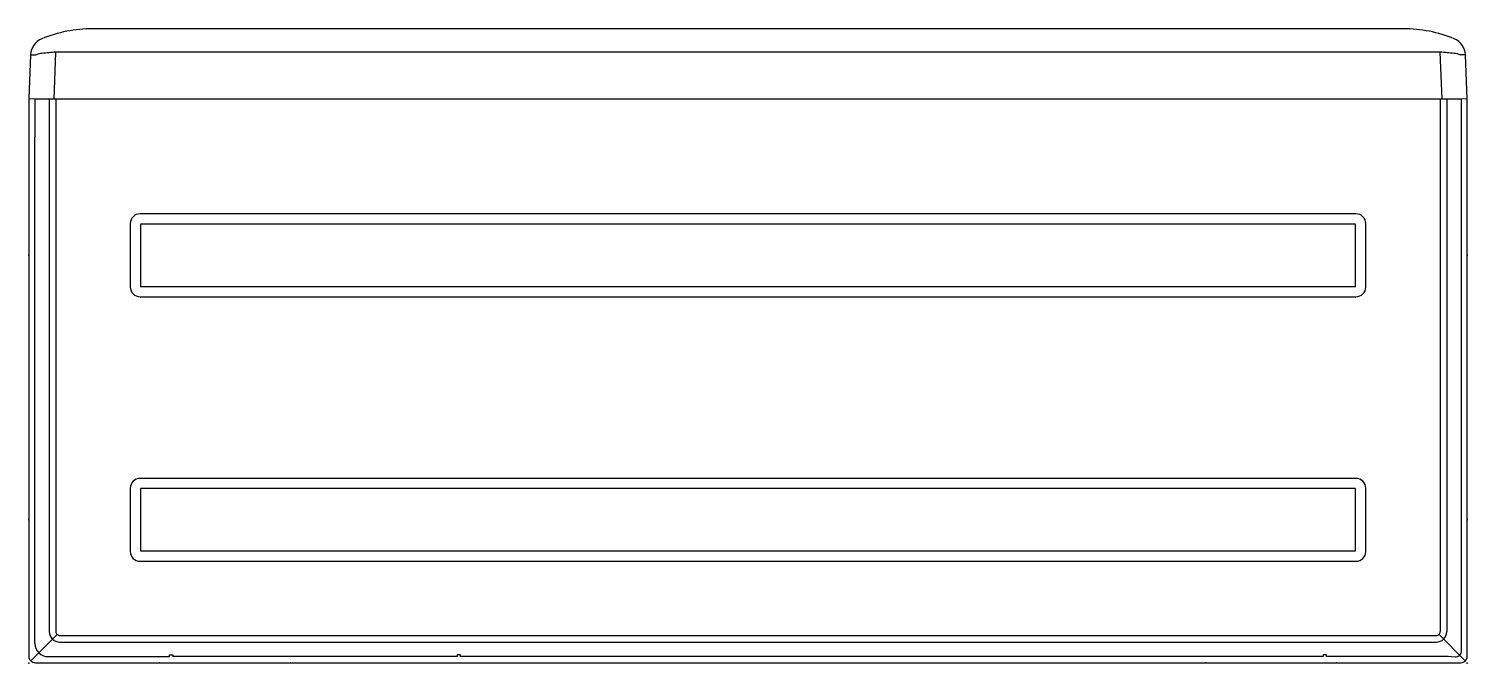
# Model space of a CAD drawing. Header units: millimetres. Extents: x -1305 to 107762, y -9150 to 56526.
# Drawn here: x 55605 to 56705, y 27396 to 27881 of the extents above; entities that cross this region are included whole.
import ezdxf

# ---------------------------------------------------------------- set-up
doc = ezdxf.new("R2010")
doc.units = ezdxf.units.MM
for name, color, linetype in [('DVM_INDOOR', 7, 'Continuous'), ('DVM_UNIT_BP', 7, 'Continuous'), ('DVM_UNIT_DP', 4, 'Continuous'), ('DVM_UNIT_LP', 3, 'Continuous')]:
    doc.layers.add(name, color=color, linetype=linetype)

# ---------------------------------------------------------------- blocks, each defined once
blk = doc.blocks.new('ID_F_P_B_T_BL')
at = {"layer": 'DVM_INDOOR', "color": 0}
for p, q in [((-548.7, 465.1), (-544.9, 465)), ((-530.7, 431.1), (-529.3, 467.2)), ((529.3, 467.2), (-529.3, 467.2)), ((530.7, 431.2), (529.3, 467.2)), ((548.7, 465.1), (544.9, 465)), ((-549.6, 431.3), (-550, 431.6)), ((-545.4, 431.2), (-549.6, 431.3)), ((-545.4, 431.2), (-545.4, 402.2)), ((-545.1, 431.1), (-545.4, 431.2)), ((545.4, 431.2), (-545.1, 431.1)), ((-534.3, 431.1), (-534.3, 23.8)), ((-529.3, 431.1), (-529.3, 23.8)), ((529.3, 431.2), (529.3, 23.8)), ((534.3, 431.2), (534.3, 23.8)), ((550, 431.3), (545.4, 431.2)), ((545.7, 9.3), (545.7, 431.2)), ((-545.4, 14.7), (-545.4, 402.2)), ((-528.4, 21.6), (-548.5, 1.5)), ((-526.2, 20.7), (526.2, 20.7)), ((-526.2, 15.7), (526.2, 15.7)), ((528.4, 21.6), (548.5, 1.5)), ((-535.3, 4.6), (-442.4, 4.6)), ((-442.4, 5.9), (-439.9, 5.9)), ((-442.4, 4.6), (-442.4, 5.9)), ((-439.9, 5.9), (-439.9, 4.6)), ((-222.4, 4.6), (-439.9, 4.6)), ((-222.4, 5.9), (-222.4, 4.6)), ((-219.9, 5.9), (-222.4, 5.9)), ((-219.9, 4.6), (-219.9, 5.9)), ((439.9, 4.6), (-219.9, 4.6)), ((442.4, 5.9), (439.9, 5.9)), ((439.9, 5.9), (439.9, 4.6)), ((442.4, 4.6), (442.4, 5.9)), ((535.3, 4.6), (442.4, 4.6)), ((538, 4.4), (535.3, 4.6)), ((540.7, 4.3), (538, 4.4))]:
    blk.add_line(p, q, dxfattribs=at)
for points in [[(-545, 0), (545, 0, 0.414214), (550, 5), (550, 431.3), (548.7, 465.1, 0.144486), (546.2, 472.5, 0.144487), (540.1, 477.4, 0.048212), (521, 483.1, 0.048199), (501.1, 485), (-501.1, 485, 0.048206), (-521, 483.1, 0.048205), (-540.1, 477.4, 0.144491), (-546.2, 472.5, 0.144483), (-548.7, 465.1), (-550, 431.6), (-550, 5, 0.198899), (-548.5, 1.5, 0.198974), (-545, 0, -0.000093)], [(-464.9, 280), (464.9, 280, 0.414183), (472.4, 287.5), (472.4, 335.9, 0.414178), (464.9, 343.4), (-464.9, 343.4, 0.414199), (-472.4, 335.9), (-472.4, 287.5, 0.414155), (-464.9, 280, 1.000196)], [(-464.9, 77.6), (464.9, 77.6, 0.414183), (472.4, 85.1), (472.4, 133.5, 0.414178), (464.9, 141), (-464.9, 141, 0.414199), (-472.4, 133.5), (-472.4, 85.1, 0.414155), (-464.9, 77.6, 1.000196)]]:
    blk.add_lwpolyline(points, format="xyb", dxfattribs=at)
for points in [[(-464.5, 287.8), (464.5, 287.8), (464.5, 335.5), (-464.5, 335.5)], [(-464.5, 85.5), (464.5, 85.5), (464.5, 133.2), (-464.5, 133.2)]]:
    blk.add_lwpolyline(points, close=True, dxfattribs=at)
for centre, radius, start, end in [((-538.7, 450), 16.2, 93.8914, 112.7961), ((-517.7, 284.9), 182.6, 93.6661, 96.9464), ((517.7, 284.9), 182.6, 83.0536, 86.3339), ((538.7, 450), 16.2, 67.2039, 86.1086), ((-526.2, 23.8), 8.1, 179.9997, 269.9979), ((-526.2, 23.8), 3.1, 180.002, 270.014), ((526.2, 23.8), 3.1, 269.986, 359.998), ((526.2, 23.8), 8.1, 270.0021, 0.0003), ((-535.3, 14.7), 10.1, 179.8819, 270.0824), ((540.7, 9.4), 5.04, 270, 314.877), ((540.7, 9.3), 4.99, 314.877, 0.2658)]:
    blk.add_arc(centre, radius, start, end, dxfattribs=at)
at = {"layer": 'DVM_UNIT_BP'}
for p in [(-550, -0.5), (550, -0.5)]:
    blk.add_point(p, dxfattribs=at)
at = {"layer": 'DVM_UNIT_DP'}
for p in [(550, 311.7), (-550, 109.3), (-350, 0), (450, 0)]:
    blk.add_point(p, dxfattribs=at)
at = {"layer": 'DVM_UNIT_LP'}
for p in [(-550, 311.7), (550, 109.3), (-450, 0), (350, 0)]:
    blk.add_point(p, dxfattribs=at)

msp = doc.modelspace()

# ---------------------------------------------------------------- block references
at = {"layer": 'DVM_INDOOR'}
msp.add_blockref('ID_F_P_B_T_BL', (56155.3, 27396.2), dxfattribs=at)

doc.saveas('drawing.dxf')
